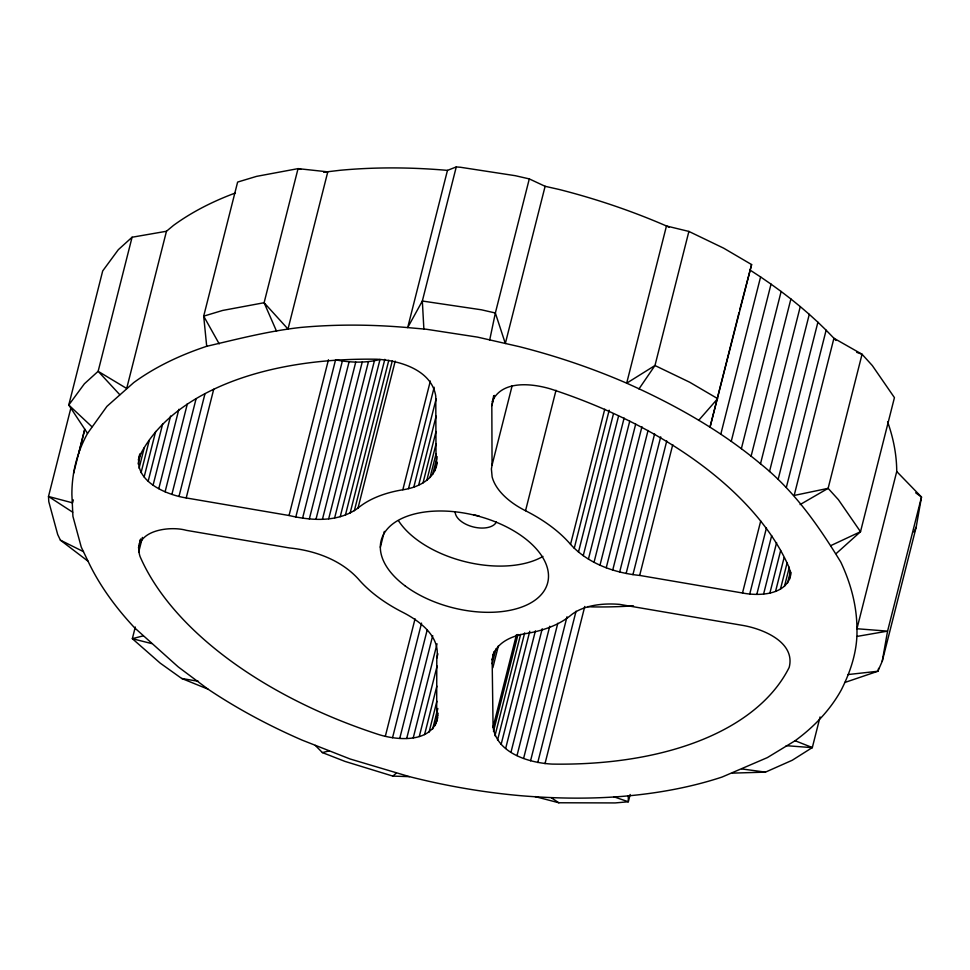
<?xml version="1.0" encoding="UTF-8"?>
<svg xmlns="http://www.w3.org/2000/svg" width="970" height="970" viewBox="0 0 970 970"><rect width="100%" height="100%" fill="white"/><g stroke="black" fill="none" stroke-linecap="round" stroke-linejoin="round"><path stroke-width="1.45" d="M437.155 462.714C435.033 479.362 417.755 487.667 402.829 489.777A125.348 69.367 14.2 0 0 358.027 508.05C338.372 522.551 311.637 520.817 289.048 515.506L186.216 497.937C165.433 494.664 131.799 480.247 139.813 453.948M436.658 721.728L436.791 658.181C440.756 636.853 420.022 621.2 403.314 612.591A125.348 69.367 14.2 0 1 358.294 578.957C340.737 559.726 314.571 550.475 289.169 547.904L186.337 530.335C168.756 525.352 131.787 530.929 140.032 556.465A343.271 189.962 14.2 0 0 378.179 734.375C397.591 740.668 432.462 743.25 437.773 717.315M791.12 572.494C788.549 594.998 759.849 596.38 742.499 592.997L639.666 575.428C614.265 572.858 588.111 563.606 570.542 544.364A125.348 69.367 14.2 0 0 525.534 510.741A69.597 38.521 14.2 0 1 492.129 476.864L491.402 468.934L492.057 465.139L491.826 405.715L493.669 395.724M436.051 467.116L436.682 459.574L436.003 455.56L435.772 396.136C431.698 369.97 399.688 360.452 376.724 359.227A343.271 189.962 14.2 0 0 139.644 455.936L138.334 459.828M492.796 656.205C496.967 641.958 512.633 635.75 526.007 633.555A125.348 69.367 14.2 0 0 570.821 615.271A69.597 38.521 14.2 0 1 619.515 604.371L742.62 625.383C762.626 628.742 795.703 642.055 789.192 667.384A343.271 189.962 14.2 0 1 552.124 764.093C529.159 762.869 497.137 753.363 493.075 727.185L492.154 659.83L493.912 651.804M208.041 689.173L178.274 666.948L134.684 627.881A400.986 221.9 14.2 0 1 88.04 561.218L81.262 547.116L72.92 516.355L71.889 494.591A400.986 221.9 14.2 0 1 87.543 433.396L106.918 406.382L133.727 382.604A400.986 221.9 14.2 0 1 206.707 346.302C237.747 339.027 268.738 331 300.554 327.46A400.986 221.9 14.2 0 1 407.691 327.593L426.194 329.23L477.567 337.123L519.411 346.678A400.986 221.9 14.2 0 1 626.681 383.186C674.344 404.429 720.358 430.231 760.492 463.805C793.993 490.468 818.68 525.91 840.796 562.115A400.986 221.9 14.2 0 1 856.946 628.742C857.638 650.167 850.884 670.973 841.293 689.925A400.986 221.9 14.2 0 1 795.109 740.728L767.355 757.606L722.141 777.019A400.986 221.9 14.2 0 1 628.281 795.861C592.658 799.159 556.792 798.662 521.157 795.739A400.986 221.9 14.2 0 1 409.437 776.643L350.134 759.001L302.155 740.134A400.986 221.9 14.2 0 1 208.041 689.173L181.693 678.466L160.183 663.116L132.344 638.696L135.291 627.032M844.603 682.553L877.886 671.252L882.239 661.273L887.574 631.13L921.5 497.052L896.729 471.529A400.986 221.9 14.2 0 0 887.574 421.78M882.239 661.273L916.165 527.183L921.5 497.052L915.656 492.796M489.717 339.912L495.355 312.995L529.293 178.904L515.337 175.703L460.362 167.252L456.264 166.937L447.461 170.381A400.986 221.9 14.2 0 0 340.337 170.259L323.64 172.223M789.495 579.429L790.15 571.209L788.804 566.868A343.271 189.962 14.2 0 0 550.657 388.958C531.96 383.38 501.635 379.913 492.178 401.604M70.992 407.57L48.5 496.482L48.791 501.672L57.703 534.555L60.395 540.157L88.04 561.218M235.395 192.981A400.986 221.9 14.2 0 0 173.509 225.392L166.464 231.26L132.078 237.238L98.14 371.316L84.402 383.78L68.773 405.024L87.543 433.396M73.587 473.336L84.742 429.261M78.825 452.869L84.766 429.37M73.344 499.926L72.592 502.86L48.5 496.482L72.689 512.208M166.464 231.26L126.682 388.473L98.14 371.316L119.795 394.717M138.14 463.975L140.735 453.693M139.062 468.292L144.263 447.716M141.074 472.657L149.259 440.332M144.142 476.973L155.673 431.432M148.192 481.144L162.681 423.841M153.114 485.061L170.587 416.009M139.353 543.891L140.468 539.49M138.455 547.892L140.686 539.077M138.686 552.112L142.408 537.428M158.789 488.637L178.868 409.291M165.106 491.778L187.404 403.629M171.884 494.421L196.049 398.912M178.977 496.482L205.01 393.638M186.216 497.937L213.727 389.225M289.048 515.506L328.454 359.773M295.801 517.046L335.571 359.846C350.194 362.647 365.496 363.216 380.01 359.482L340.228 516.695M302.579 518.198L342.361 360.998M309.333 518.962L349.103 361.762M315.978 519.314L355.747 362.113M322.452 519.265L362.222 362.053M328.684 518.804L368.467 361.604M334.638 517.944L374.42 360.743M345.417 515.058L384.823 359.324M350.134 513.057L388.8 360.258M354.353 510.717L392.28 360.864M358.027 508.05L395.202 361.131M447.461 170.381L407.691 327.593L422.338 301.027L456.264 166.937M380.337 547.298L384.362 531.402M402.829 489.777L430.34 381.052M408.528 488.625L434.172 387.248M413.814 487.086L436.124 398.937M418.664 485.182L436.136 416.13M423.017 482.927L436.027 431.504M426.824 480.344L436.124 443.605M430.062 477.446L436.015 453.948M432.693 474.294L437.155 456.664M434.681 470.886L436.912 462.072M385.308 736.363L415.051 618.824M392.547 737.721L421.55 623.116M399.737 738.425L427.249 629.7M529.293 178.904L545.116 186.301L505.334 343.501L495.355 312.995L481.411 309.794L422.338 301.027L423.878 329.048M406.697 738.461L432.717 635.617M491.826 405.715L494.421 395.433M413.256 737.818L437.046 643.789M436.791 658.181L437.906 653.78M419.27 736.509L437.118 665.99M492.057 465.139L512.124 385.805M424.581 734.581L436.852 686.105M429.079 732.083L436.888 701.225M432.644 729.052L437.846 708.476M437.021 717.606L438.137 713.205M435.19 725.572L437.797 715.29M525.534 510.741L556.016 390.267M492.154 659.83L494.009 652.483M492.166 663.747L495.876 649.051M492.845 667.76L498.422 645.729M493.075 727.185L516.489 634.622M493.463 731.428L518.004 634.465M494.967 735.781L520.623 634.404M497.549 740.134L524.685 632.889M501.138 744.39L529.765 631.264M505.661 748.44L535.391 630.9M510.996 752.186L542.218 628.778M517.022 755.545L549.735 626.256M570.542 544.364L604.746 409.207M574.24 548.292L609.184 410.189M523.606 758.431L557.798 623.261M578.472 552.075L613.416 413.972M530.566 760.783L567.001 616.799M583.225 555.689L618.545 416.118M588.426 559.108L624.11 418.058M537.756 762.529L576.047 611.209M594.04 562.273L629.724 421.222M545.007 763.645L584.777 606.444M599.993 565.17L635.689 424.12M545.116 186.301L559.193 189.477A400.986 221.9 14.2 0 1 666.463 225.986L688.894 231.43L654.968 365.52L638.975 388.921M606.25 567.753L641.946 426.715M612.737 570.02L648.057 430.45M619.672 572.009L654.617 433.905M626.135 573.488L660.715 436.852M632.925 574.652L666.754 440.962M639.666 575.428L672.756 444.66M739.031 312.522L710.028 427.127L751.604 264.567L723.62 248.15L688.894 231.43M739.77 309.588L751.604 264.567M720.807 434.16L760.589 276.947L749.81 269.915M630.16 794.478L628.317 801.766L615.198 802.93L558.829 802.772L535.028 796.564M731.247 441.35L771.029 284.137L760.589 276.947M741.359 448.698L781.141 291.485L771.029 284.137M751.107 456.179L790.889 298.978L781.141 291.485M760.492 463.805L800.274 306.605L790.889 298.978M769.501 471.553L809.283 314.353L800.274 306.605M742.499 592.997L760.71 520.999M778.122 479.422L817.904 322.21L809.283 314.353M749.737 594.016L766.458 527.898M756.818 594.367L771.696 535.598M786.343 487.389L826.125 330.188L817.904 322.21M763.596 594.04L776.606 542.618M769.889 593.058L780.668 550.451M775.551 591.421L784.099 557.629M780.45 589.178L787.143 562.733M784.463 586.389L789.301 567.292M787.507 583.115L790.477 571.354M732.35 773.126L765.439 772.144L792.247 760.25L812.327 747.555L820.074 716.939M896.729 471.529L856.946 628.742L887.574 631.13L857.177 636.393M878.626 668.342L877.886 671.252L848.083 674.55M913.995 532.178L916.165 527.183M698.606 420.422L717.679 398.646L689.682 382.228L654.968 365.52L626.681 383.186L666.463 225.986L669.191 227.259M132.078 237.238L118.328 249.69L102.699 270.933L68.773 405.024L91.932 426.751M836.152 553.603L860.511 531.718L894.437 397.627L872.321 365.569L862.051 354.256L833.933 338.251L826.125 330.188M315.298 745.421L322.404 752.599L344.968 761.401L392.862 776.109L396.245 773.175M800.104 504.582L828.125 488.346L862.051 354.256L856.68 352.316M830.672 545.673L860.511 531.718L838.383 499.659L828.125 488.346L794.163 495.452L833.933 338.251L835.922 340.434M142.905 635.932L132.344 638.696L151.623 643.571M322.404 752.599L329.266 750.865M392.862 776.109L409.437 776.643M587.626 606.626L591.894 606.893A343.271 189.962 14.2 0 0 633.495 605.838M786.209 745.675L812.181 747.64M741.82 768.931L765.439 772.144M181.693 678.466L198.401 681.316M300.93 169.35L298.045 168.635L256.565 176.37L237.626 182.069L203.688 316.147L206.707 346.302M614.01 796.831L628.317 801.766L628.281 795.861M795.109 740.728L812.327 747.555M60.395 540.157L83.444 551.639M551.421 797.825L558.829 802.772M219.208 343.877L203.688 316.147L222.627 310.449L264.107 302.725L288.005 329.06L327.787 171.848L298.045 168.635L264.107 302.725L276.535 331.194M479.095 515.979A21.413 11.846 14.2 0 1 473.663 514.646M496.385 522.018A21.413 11.846 14.2 0 1 473.433 526.977A21.413 11.846 14.2 0 1 455.16 511.845M542.945 556.404A85.894 47.53 14.2 0 1 398.512 520.745M405.096 585.856A85.894 47.53 14.2 0 0 545.686 588.111A85.894 47.53 14.2 0 0 442.478 511.008A85.894 47.53 14.2 0 0 405.096 585.856"/></g></svg>
